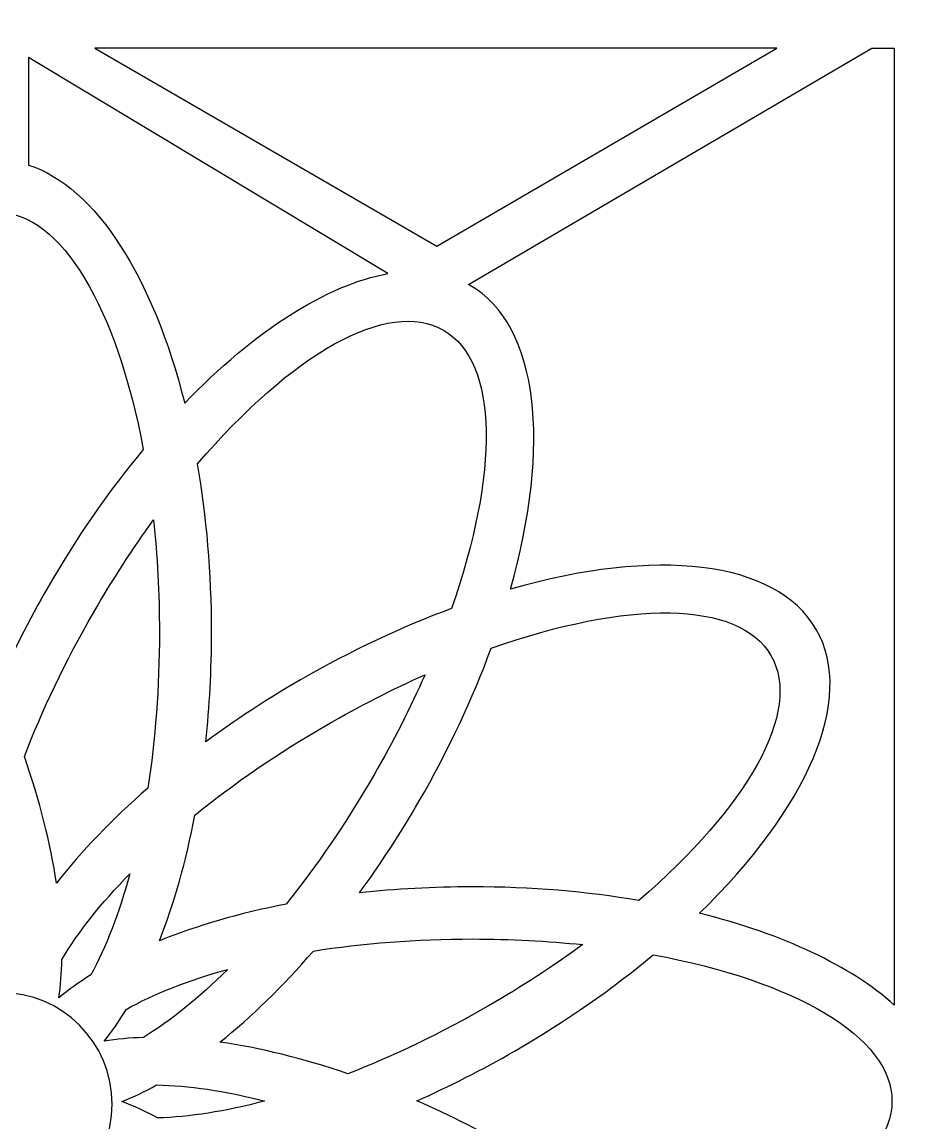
# Model space of a CAD drawing. Header units: centimetres. Extents: x 20.9 to 27, y -2.7 to 9.
# Drawn here: x 24.006 to 25.586, y -0.797 to 1.158 of the extents above; entities that cross this region are included whole.
import ezdxf

# ---------------------------------------------------------------- set-up
doc = ezdxf.new("R2010")
doc.units = ezdxf.units.CM
doc.header["$MEASUREMENT"] = 0
doc.layers.add('layer 1', color=7, linetype='Continuous')

msp = doc.modelspace()

# ---------------------------------------------------------------- linework, layer by layer
at = {"layer": 'layer 1', "color": 250}
for points, knots in [([(20.93631, -2.70131), (20.93631, -2.70131), (20.93631, 9.00077), (20.93631, 9.00077), (20.93631, 9.00077), (20.93631, 9.00077), (26.99977, 9.00077), (26.99977, 9.00077), (26.99977, 9.00077), (26.99977, 9.00077), (26.99977, -2.70131), (26.99977, -2.70131), (26.99977, -2.70131), (26.99977, -2.70131), (20.93631, -2.70131), (20.93631, -2.70131)], [0, 0, 0, 0, 0.2, 0.2, 0.2, 0.2, 0.4, 0.4, 0.4, 0.4, 0.6, 0.6, 0.6, 0.6, 1, 1, 1, 1]), ([(24.01797, 1.09525), (24.01797, 1.09525), (24.65651, 0.71142), (24.65651, 0.71142), (24.65651, 0.71142), (24.54769, 0.69205), (24.41915, 0.60958), (24.2953, 0.48146), (24.2953, 0.48146), (24.23888, 0.70495), (24.13743, 0.86569), (24.01797, 0.90414), (24.01797, 0.90414), (24.01797, 0.90414), (24.01797, 1.09525), (24.01797, 1.09525)], [0, 0, 0, 0, 0.2, 0.2, 0.2, 0.2, 0.4, 0.4, 0.4, 0.4, 0.6, 0.6, 0.6, 0.6, 1, 1, 1, 1]), ([(25.34762, 1.11184), (25.34762, 1.11184), (24.74312, 0.76017), (24.74312, 0.76017), (24.74312, 0.76017), (24.74312, 0.76017), (24.13585, 1.11184), (24.13585, 1.11184), (24.13585, 1.11184), (24.13585, 1.11184), (25.34762, 1.11184), (25.34762, 1.11184)], [0, 0, 0, 0, 0.25, 0.25, 0.25, 0.25, 0.5, 0.5, 0.5, 0.5, 1, 1, 1, 1]), ([(25.55578, -0.58745), (25.55578, -0.58745), (25.55578, 1.11184), (25.55578, 1.11184), (25.55578, 1.11184), (25.55578, 1.11184), (25.51619, 1.11184), (25.51619, 1.11184), (25.51619, 1.11184), (25.51619, 1.11184), (24.79944, 0.69232), (24.79944, 0.69232), (24.79944, 0.69232), (24.80014, 0.69193), (24.80085, 0.69155), (24.80155, 0.69115), (24.80155, 0.69115), (24.9255, 0.61959), (24.94638, 0.40639), (24.87397, 0.15103), (24.87397, 0.15103), (25.13072, 0.22451), (25.34538, 0.20397), (25.41724, 0.0795), (25.41724, 0.0795), (25.4888, -0.04445), (25.40028, -0.23953), (25.20989, -0.42447), (25.20989, -0.42447), (25.35841, -0.46158), (25.47947, -0.51853), (25.55578, -0.58745)], [0, 0, 0, 0, 0.1111111, 0.1111111, 0.1111111, 0.1111111, 0.2222222, 0.2222222, 0.2222222, 0.2222222, 0.3333333, 0.3333333, 0.3333333, 0.3333333, 0.4444444, 0.4444444, 0.4444444, 0.4444444, 0.5555556, 0.5555556, 0.5555556, 0.5555556, 0.6666667, 0.6666667, 0.6666667, 0.6666667, 0.7777778, 0.7777778, 0.7777778, 0.7777778, 1, 1, 1, 1]), ([(23.70275, 0.39616), (23.76307, 0.32384), (23.82106, 0.24106), (23.87368, 0.14993), (23.87368, 0.14993), (23.90718, 0.0919), (23.93665, 0.03367), (23.96204, -0.0238), (23.96204, -0.0238), (23.98797, 0.03546), (24.01828, 0.09556), (24.05285, 0.15544), (24.05285, 0.15544), (24.10487, 0.24555), (24.16215, 0.32749), (24.22174, 0.39923), (24.22174, 0.39923), (24.17514, 0.64842), (24.07657, 0.82032), (23.96253, 0.82032), (23.96253, 0.82032), (23.84801, 0.82032), (23.7491, 0.64701), (23.70275, 0.39616)], [0, 0, 0, 0, 0.1428571, 0.1428571, 0.1428571, 0.1428571, 0.2857143, 0.2857143, 0.2857143, 0.2857143, 0.4285714, 0.4285714, 0.4285714, 0.4285714, 0.5714286, 0.5714286, 0.5714286, 0.5714286, 0.7142857, 0.7142857, 0.7142857, 0.7142857, 1, 1, 1, 1]), ([(24.31815, 0.37344), (24.33424, 0.28064), (24.34306, 0.17996), (24.34306, 0.07473), (24.34306, 0.07473), (24.34306, 0.00771), (24.33947, -0.05745), (24.33272, -0.11992), (24.33272, -0.11992), (24.38481, -0.08157), (24.4411, -0.04466), (24.50099, -0.01009), (24.50099, -0.01009), (24.59109, 0.04193), (24.68166, 0.08426), (24.76914, 0.11659), (24.76914, 0.11659), (24.85339, 0.3557), (24.85397, 0.55386), (24.75521, 0.61088), (24.75521, 0.61088), (24.65604, 0.66814), (24.48372, 0.5675), (24.31815, 0.37344)], [0, 0, 0, 0, 0.1428571, 0.1428571, 0.1428571, 0.1428571, 0.2857143, 0.2857143, 0.2857143, 0.2857143, 0.4285714, 0.4285714, 0.4285714, 0.4285714, 0.5714286, 0.5714286, 0.5714286, 0.5714286, 0.7142857, 0.7142857, 0.7142857, 0.7142857, 1, 1, 1, 1]), ([(24.01042, -0.14622), (24.03779, -0.22486), (24.05689, -0.30065), (24.06748, -0.37091), (24.06748, -0.37091), (24.11164, -0.31455), (24.16629, -0.25757), (24.22984, -0.20223), (24.22984, -0.20223), (24.24308, -0.1166), (24.25037, -0.02314), (24.25037, 0.07473), (24.25037, 0.07473), (24.25037, 0.14373), (24.24674, 0.21053), (24.23996, 0.27395), (24.23996, 0.27395), (24.20301, 0.2231), (24.16708, 0.1679), (24.13312, 0.1091), (24.13312, 0.1091), (24.08314, 0.02252), (24.04205, -0.06387), (24.01042, -0.14622)], [0, 0, 0, 0, 0.1428571, 0.1428571, 0.1428571, 0.1428571, 0.2857143, 0.2857143, 0.2857143, 0.2857143, 0.4285714, 0.4285714, 0.4285714, 0.4285714, 0.5714286, 0.5714286, 0.5714286, 0.5714286, 0.7142857, 0.7142857, 0.7142857, 0.7142857, 1, 1, 1, 1]), ([(24.83975, 0.04605), (24.80728, -0.04235), (24.76458, -0.13396), (24.71196, -0.22509), (24.71196, -0.22509), (24.67846, -0.28313), (24.64276, -0.33777), (24.60568, -0.3885), (24.60568, -0.3885), (24.66997, -0.38133), (24.73717, -0.37751), (24.80633, -0.37751), (24.80633, -0.37751), (24.91037, -0.37751), (25.00997, -0.38614), (25.10189, -0.40188), (25.10189, -0.40188), (25.2944, -0.23693), (25.39399, -0.06561), (25.33697, 0.03316), (25.33697, 0.03316), (25.27971, 0.13233), (25.08016, 0.13133), (24.83975, 0.04605)], [0, 0, 0, 0, 0.1428571, 0.1428571, 0.1428571, 0.1428571, 0.2857143, 0.2857143, 0.2857143, 0.2857143, 0.4285714, 0.4285714, 0.4285714, 0.4285714, 0.5714286, 0.5714286, 0.5714286, 0.5714286, 0.7142857, 0.7142857, 0.7142857, 0.7142857, 1, 1, 1, 1]), ([(24.31342, -0.25012), (24.2978, -0.33191), (24.27645, -0.40709), (24.25049, -0.47323), (24.25049, -0.47323), (24.31691, -0.4465), (24.39273, -0.42448), (24.47543, -0.40833), (24.47543, -0.40833), (24.52971, -0.34079), (24.58276, -0.26351), (24.63169, -0.17875), (24.63169, -0.17875), (24.66619, -0.11899), (24.69644, -0.05932), (24.72228, -0.00101), (24.72228, -0.00101), (24.66486, -0.02658), (24.60614, -0.05641), (24.54734, -0.09036), (24.54734, -0.09036), (24.46076, -0.14034), (24.38197, -0.19462), (24.31342, -0.25012)], [0, 0, 0, 0, 0.1428571, 0.1428571, 0.1428571, 0.1428571, 0.2857143, 0.2857143, 0.2857143, 0.2857143, 0.4285714, 0.4285714, 0.4285714, 0.4285714, 0.5714286, 0.5714286, 0.5714286, 0.5714286, 0.7142857, 0.7142857, 0.7142857, 0.7142857, 1, 1, 1, 1]), ([(24.07717, -0.50643), (24.07671, -0.53027), (24.07496, -0.55302), (24.07187, -0.5745), (24.07187, -0.5745), (24.08898, -0.56042), (24.108, -0.54689), (24.12876, -0.53398), (24.12876, -0.53398), (24.15556, -0.48477), (24.17898, -0.42398), (24.19791, -0.35443), (24.19791, -0.35443), (24.14675, -0.40651), (24.10584, -0.458), (24.07717, -0.50643)], [0, 0, 0, 0, 0.2, 0.2, 0.2, 0.2, 0.4, 0.4, 0.4, 0.4, 0.6, 0.6, 0.6, 0.6, 1, 1, 1, 1]), ([(24.52386, -0.4916), (24.46944, -0.55462), (24.41336, -0.60905), (24.35781, -0.65335), (24.35781, -0.65335), (24.4287, -0.66342), (24.50538, -0.68226), (24.58507, -0.70962), (24.58507, -0.70962), (24.66585, -0.67827), (24.75043, -0.63786), (24.83518, -0.58893), (24.83518, -0.58893), (24.89494, -0.55442), (24.95098, -0.51788), (25.00251, -0.48029), (25.00251, -0.48029), (24.94, -0.47372), (24.87423, -0.4702), (24.80633, -0.4702), (24.80633, -0.4702), (24.70635, -0.4702), (24.61099, -0.47781), (24.52386, -0.4916)], [0, 0, 0, 0, 0.1428571, 0.1428571, 0.1428571, 0.1428571, 0.2857143, 0.2857143, 0.2857143, 0.2857143, 0.4285714, 0.4285714, 0.4285714, 0.4285714, 0.5714286, 0.5714286, 0.5714286, 0.5714286, 0.7142857, 0.7142857, 0.7142857, 0.7142857, 1, 1, 1, 1]), ([(25.12777, -0.49827), (25.05545, -0.55859), (24.97266, -0.61658), (24.88153, -0.6692), (24.88153, -0.6692), (24.82349, -0.7027), (24.76526, -0.73217), (24.70779, -0.75757), (24.70779, -0.75757), (24.76705, -0.7835), (24.82715, -0.81379), (24.88704, -0.84837), (24.88704, -0.84837), (24.97715, -0.90039), (25.05909, -0.95767), (25.13083, -1.01726), (25.13083, -1.01726), (25.38002, -0.97066), (25.55192, -0.87209), (25.55192, -0.75805), (25.55192, -0.75805), (25.55192, -0.64353), (25.37861, -0.54462), (25.12777, -0.49827)], [0, 0, 0, 0, 0.1428571, 0.1428571, 0.1428571, 0.1428571, 0.2857143, 0.2857143, 0.2857143, 0.2857143, 0.4285714, 0.4285714, 0.4285714, 0.4285714, 0.5714286, 0.5714286, 0.5714286, 0.5714286, 0.7142857, 0.7142857, 0.7142857, 0.7142857, 1, 1, 1, 1]), ([(24.19111, -0.59544), (24.1788, -0.61586), (24.1659, -0.63468), (24.15249, -0.65174), (24.15249, -0.65174), (24.17435, -0.64811), (24.19758, -0.6459), (24.22202, -0.6451), (24.22202, -0.6451), (24.26984, -0.61588), (24.32051, -0.57494), (24.37168, -0.52418), (24.37168, -0.52418), (24.30134, -0.5437), (24.24016, -0.56784), (24.19111, -0.59544)], [0, 0, 0, 0, 0.2, 0.2, 0.2, 0.2, 0.4, 0.4, 0.4, 0.4, 0.6, 0.6, 0.6, 0.6, 1, 1, 1, 1]), ([(23.76966, -0.76356), (23.76966, -0.65401), (23.85849, -0.56518), (23.96804, -0.56518), (23.96804, -0.56518), (24.07759, -0.56518), (24.16643, -0.65401), (24.16643, -0.76356), (24.16643, -0.76356), (24.16643, -0.87311), (24.07759, -0.96195), (23.96804, -0.96195), (23.96804, -0.96195), (23.85849, -0.96195), (23.76966, -0.87311), (23.76966, -0.76356)], [0, 0, 0, 0, 0.2, 0.2, 0.2, 0.2, 0.4, 0.4, 0.4, 0.4, 0.6, 0.6, 0.6, 0.6, 1, 1, 1, 1]), ([(24.24529, -0.7295), (24.22441, -0.74103), (24.20383, -0.75088), (24.18369, -0.75895), (24.18369, -0.75895), (24.20443, -0.76673), (24.22566, -0.77643), (24.24722, -0.78796), (24.24722, -0.78796), (24.30324, -0.78656), (24.3676, -0.77645), (24.43729, -0.75807), (24.43729, -0.75807), (24.36661, -0.7398), (24.30156, -0.73012), (24.24529, -0.7295)], [0, 0, 0, 0, 0.2, 0.2, 0.2, 0.2, 0.4, 0.4, 0.4, 0.4, 0.6, 0.6, 0.6, 0.6, 1, 1, 1, 1])]:
    msp.add_open_spline(points, degree=3, knots=knots, dxfattribs=at)

doc.saveas('drawing.dxf')
